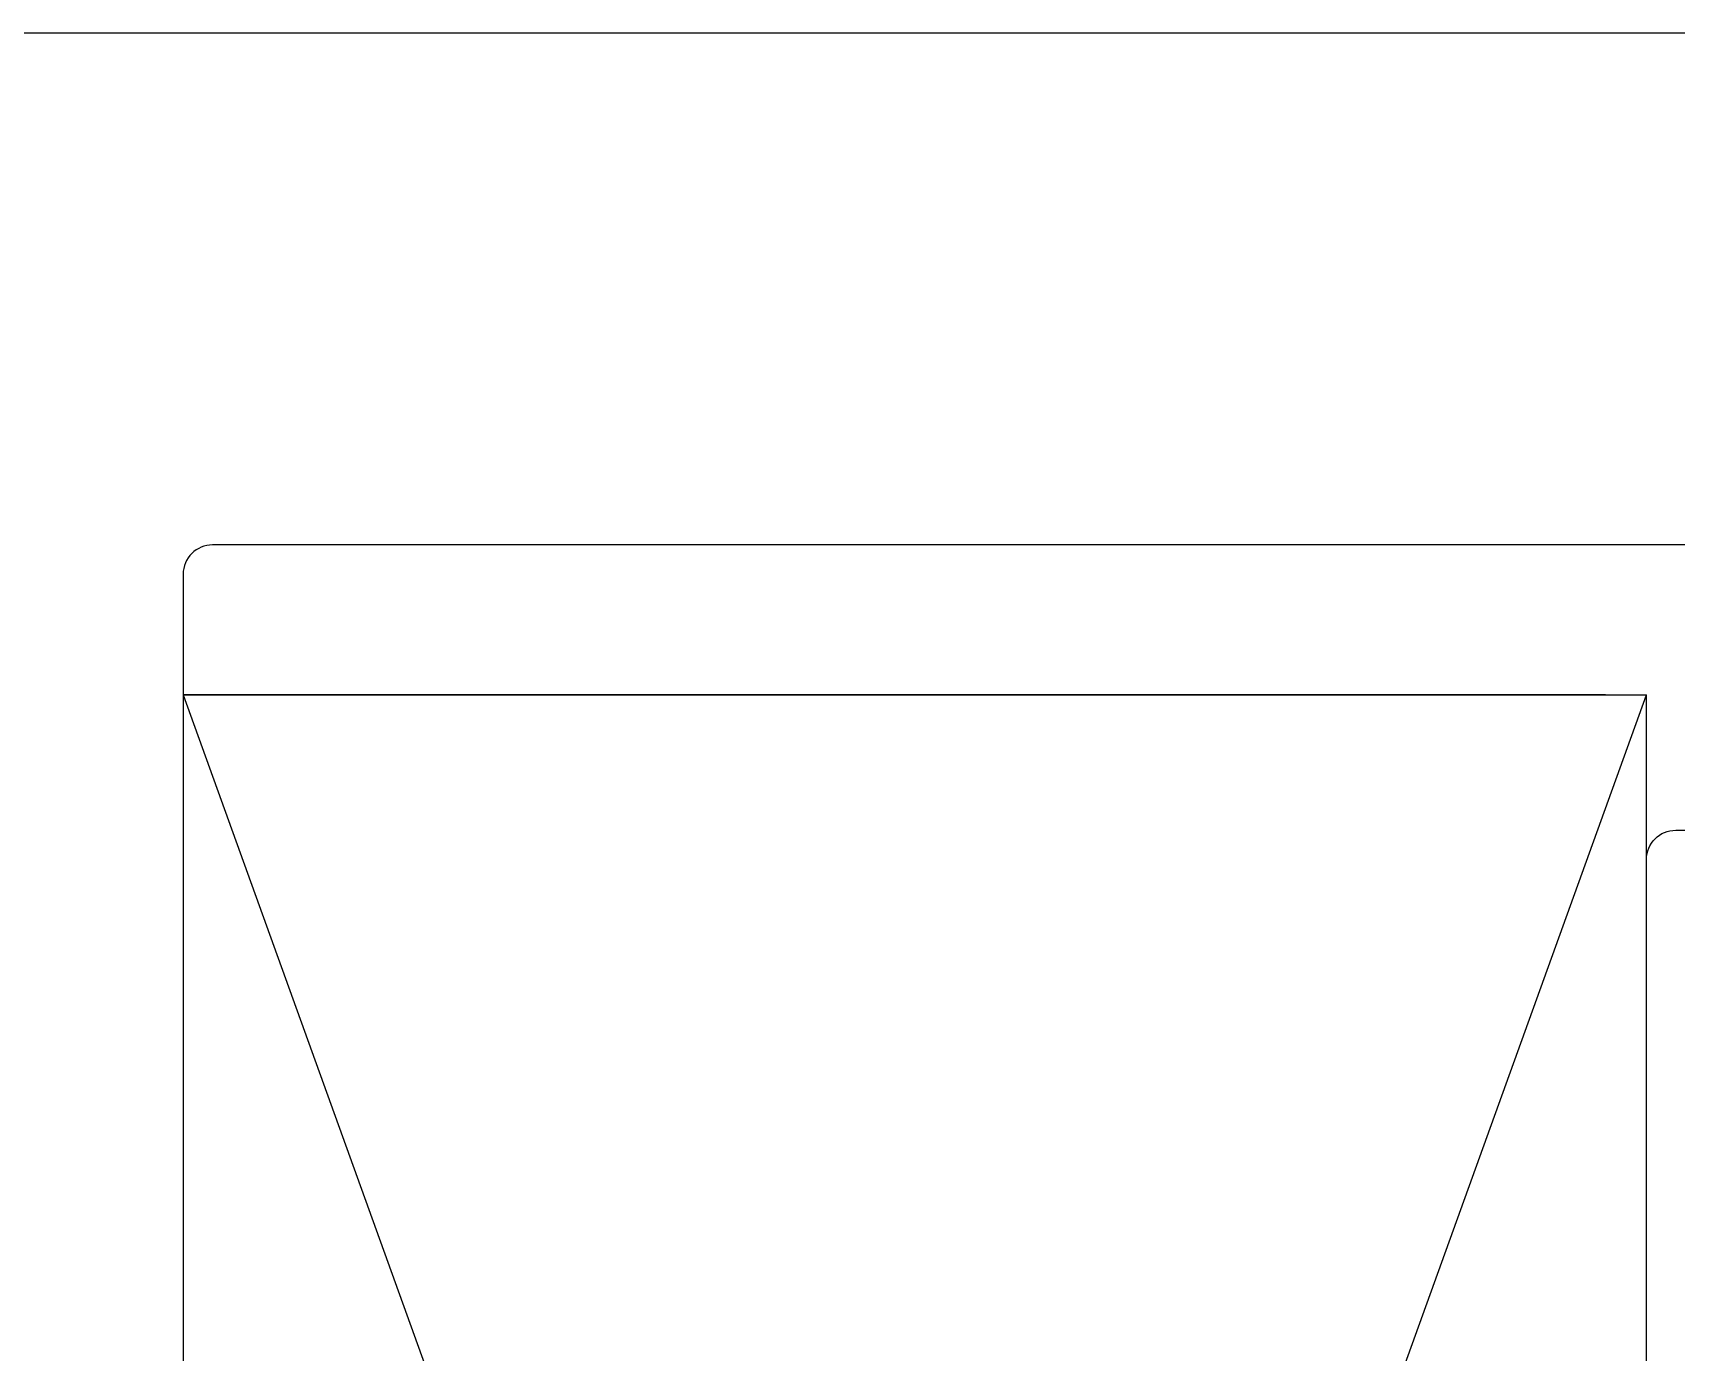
# Model space of a CAD drawing. Extents: x -138 to 168, y -127 to 72.
# Drawn here: x 2.42 to 2.982, y 49.602 to 50.053 of the extents above; entities that cross this region are included whole.
import ezdxf

# ---------------------------------------------------------------- set-up
doc = ezdxf.new("R2010")
doc.units = 0
doc.header["$MEASUREMENT"] = 0
doc.layers.get('0').update_dxf_attribs({"linetype": 'CONTINUOUS'})
doc.layers.add('FRAME', color=1, linetype='CONTINUOUS')
doc.layers.add('GLASS', color=7, linetype='CONTINUOUS')

# ---------------------------------------------------------------- blocks, each defined once
blk = doc.blocks.new('05P86-BLOCK-IG')
blk.add_lwpolyline([(2.0635, 0.988), (2.0635, 1.132, -1), (2.0635, 1.162), (2.0635, 1.302, 0.414214), (2.0325, 1.333), (1.9375, 1.333, 0.414214), (1.9065, 1.302), (1.9065, 1.298, -0.414214), (1.8965, 1.288), (1.7605, 1.288, -0.414214), (1.7505, 1.298), (1.7505, 1.403, -0.414214), (1.7605, 1.413), (2.0835, 1.413), (2.0835, 1.852), (1.5485, 1.852, -0.414214), (1.5385, 1.862), (1.5385, 1.922, -0.414214), (1.5485, 1.932), (2.1535, 1.932, -0.414214), (2.1635, 1.922), (2.1635, 0.697, -0.414214)], format="xyb")
blk = doc.blocks.new('3809 BLOCK FRAME')
for points in [[(0, 0), (0, 1.423, 0.414214)], [(-0.175, 1.1965), (-0.175, 0.464, -0.414214), (-0.185, 0.454), (-1.078, 0.454), (-1.093, 0.439)]]:
    blk.add_lwpolyline(points, format="xyb")

msp = doc.modelspace()

# ---------------------------------------------------------------- linework, layer by layer
msp.add_line((2.4715, 49.82669), (2.9715, 49.82669))
at = {"layer": 'GLASS'}
for p, q in [((2.4715, 49.82669), (2.9715, 48.44097)), ((2.4715, 48.44097), (2.9715, 49.82669)), ((2.4715, 49.82669), (2.4715, 48.44097)), ((2.9575, 49.82669), (2.4715, 49.82669)), ((2.9715, 48.44097), (2.9715, 49.82669))]:
    msp.add_line(p, q, dxfattribs=at)

# ---------------------------------------------------------------- block references
at = {"layer": 'FRAME', "xscale": -1, "rotation": 270.0000000000003}
msp.add_blockref('3809 BLOCK FRAME', (2.0175, 50.05297), dxfattribs=at)
at = {"layer": 'FRAME', "rotation": 90}
msp.add_blockref('05P86-BLOCK-IG', (4.9035, 47.61697), dxfattribs=at)

doc.saveas('drawing.dxf')
